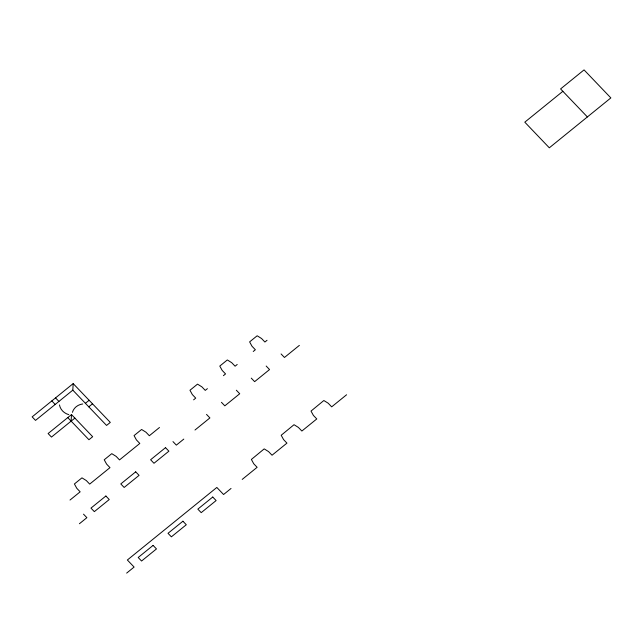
<?xml version="1.0" encoding="UTF-8"?>
<svg xmlns="http://www.w3.org/2000/svg" width="643" height="643" viewBox="0 0 643 643"><rect width="100%" height="100%" fill="white"/><g stroke="black" fill="none" stroke-linecap="round" stroke-linejoin="round"><path stroke-width="0.96" d="M71.14 421.125L71.494 414.574L48.104 433.543L51.48 437.071L74.869 418.103M72.82 390.148L73.173 383.598L32.15 416.865L35.526 420.393L72.82 390.148L106.569 425.433L110.299 422.411L73.173 383.598M85.398 403.306L89.128 400.284M88.774 406.834L92.504 403.804M562.866 91.306L524.801 122.17L549.315 147.81L610.85 97.913L584.053 69.894L560.583 88.927L587.38 116.938M70.015 500.045L80.158 491.823L76.782 488.294L74.411 483.962L81.95 477.845L86.315 480.562L89.69 484.091L109.977 467.638L106.609 464.109L104.23 459.777L111.769 453.661L116.142 456.377L119.518 459.906L139.804 443.453L136.429 439.933L134.057 435.592L141.597 429.476L145.961 432.2L149.337 435.729L159.48 427.499M193.591 399.842L195.721 398.113L192.345 394.585L189.974 390.253L197.514 384.136L201.886 386.853L205.254 390.381L207.392 388.653M223.41 375.665L225.548 373.929L222.173 370.4L219.793 366.068L227.333 359.951L231.705 362.676L235.081 366.197L237.211 364.468M253.238 351.48L255.367 349.752L251.992 346.223L249.621 341.883L257.16 335.775L261.532 338.491L264.9 342.02L267.038 340.292M79.427 523.732L86.877 517.679L83.51 514.159M183.802 439.089L176.351 445.133L172.975 441.604M194.99 430.022L209.899 417.926L206.524 414.405M299.373 345.379L284.455 357.476L281.087 353.947M126.655 573.106L134.106 567.062L127.362 560.005L216.828 487.458L223.579 494.515L231.03 488.471M242.218 479.405L257.128 467.308L253.752 463.78L251.381 459.448L264.201 448.878L268.573 451.603L272.037 455.22L286.947 443.123L283.579 439.603L281.2 435.263L294.02 424.701L298.392 427.418L301.864 431.035L316.774 418.947L313.398 415.418L311.027 411.078L323.847 400.517L328.219 403.233L331.684 406.85L346.593 394.762M266.17 366.036L269.546 369.564L254.636 381.653L251.26 378.132M236.351 390.221L239.726 393.749L224.809 405.837L221.441 402.309M55.539 397.896L58.915 401.425M71.494 414.574L92.664 436.71L88.935 439.732L67.772 417.604M51.81 400.919L55.185 404.447M72.41 412.324A12.828 11.799 9.4 0 1 82.714 403.965M68.785 414.647A12.828 11.799 9.4 0 1 59.461 404.897M105.878 496.018L90.96 508.107L94.336 511.635L109.246 499.547L105.878 496.018M135.697 471.833L120.788 483.93L124.155 487.458L139.073 475.362L135.697 471.833M165.516 447.657L150.607 459.745L153.982 463.273L168.892 451.177L165.516 447.657M153.098 545.401L138.189 557.489L141.564 561.017L156.474 548.929L153.098 545.401M182.925 521.216L168.016 533.304L171.384 536.833L186.293 524.744L182.925 521.216M212.745 497.031L197.835 509.127L201.211 512.648L216.12 500.559L212.745 497.031"/></g></svg>
